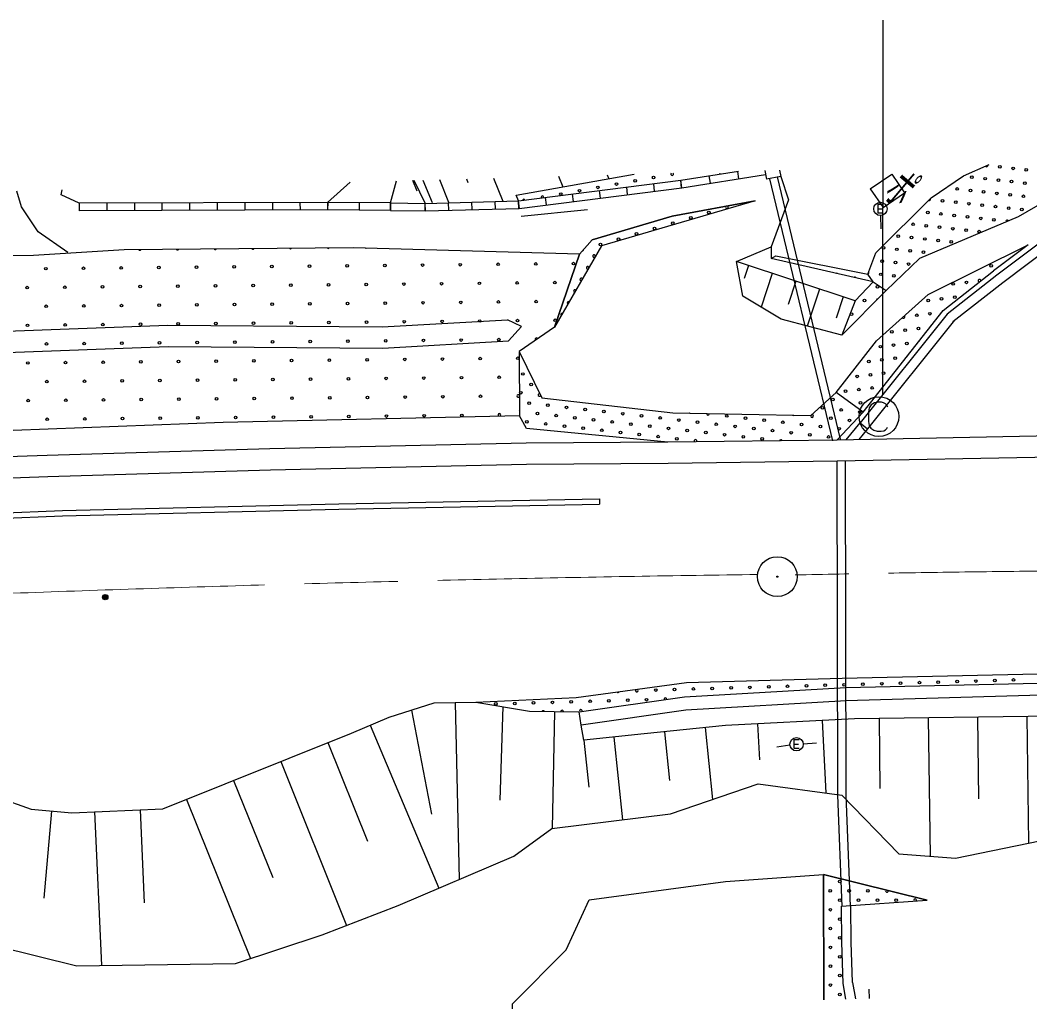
# Model space of a CAD drawing. Units: millimetres, scale not verified. Extents: x 40000 to 680000, y 20000 to 380000.
# Drawn here: x 342970 to 380855, y 287772 to 324893 of the extents above; entities that cross this region are included whole.
import ezdxf
from ezdxf.enums import TextEntityAlignment as Align

# ---------------------------------------------------------------- set-up
doc = ezdxf.new("R2010")
doc.units = ezdxf.units.MM
doc.header["$LTSCALE"] = 1000
doc.linetypes.add('CHAIN', pattern=[18.5, 12, -1.5, 3.5, -1.5])
doc.layers.add('M-BGD', color=7, linetype='Continuous', lineweight=25)
doc.layers.add('M-BMK', color=2, linetype='CHAIN', lineweight=13)
doc.styles.add('ＭＳ ゴシック', font='')
doc.styles.get('ＭＳ ゴシック').set_extended_font_data('MS Gothic')

# ---------------------------------------------------------------- blocks, each defined once
blk = doc.blocks.new('BUHIN1')
at = {"color": 7, "linetype": 'Continuous', "lineweight": 25}
for radius in [746, 22.5]:
    blk.add_circle((0, 0), radius, dxfattribs=at)
blk = doc.blocks.new('BUHIN126')
at = {"color": 7, "linetype": 'Continuous', "lineweight": 25}
blk.add_line((48, -85), (-33, 59), dxfattribs=at)
blk.add_lwpolyline([(-189, 5), (-94, -165), (172, -15), (76, 155)], dxfattribs=at)
blk.add_circle((0, 0), 249, dxfattribs=at)
blk = doc.blocks.new('BUHIN132')
at = {"color": 7, "linetype": 'Continuous', "lineweight": 25}
for radius in [100, 87.5, 75, 62.5, 50, 37.5, 25, 12.5]:
    blk.add_circle((0, 0), radius, dxfattribs=at)

msp = doc.modelspace()

# ---------------------------------------------------------------- linework, layer by layer
at = {"layer": 'M-BGD'}
for p, q in [((375345, 310851), (375354, 324893)), ((378372, 319045), (379329, 319480)), ((378372, 319045), (379329, 319480)), ((361576, 318319), (366004, 319111)), ((361576, 318319), (366004, 319111)), ((363164, 319033), (363330, 318633)), ((365000, 319083), (365059, 318942)), ((367755, 318881), (369920, 319219)), ((367795, 318604), (370942, 319096)), ((368868, 318772), (368824, 319048)), ((369937, 318939), (369893, 319215)), ((370917, 319247), (370970, 318926)), ((371512, 319024), (370970, 318926)), ((373755, 309165), (371387, 319010)), ((371464, 319262), (371512, 319024)), ((371512, 319024), (371795, 318142)), ((374869, 318558), (375674, 319107)), ((375674, 319107), (376153, 318405)), ((377158, 318225), (378372, 319045)), ((377158, 318225), (378372, 319045)), ((354506, 318047), (355352, 318817)), ((356871, 318032), (357089, 318865)), ((357693, 318881), (357850, 318485)), ((357735, 318883), (358169, 318012)), ((358083, 318892), (358425, 318052)), ((358706, 318909), (359041, 318062)), ((359719, 318937), (359772, 318804)), ((360731, 318965), (361076, 318095)), ((361672, 318105), (367755, 318881)), ((365763, 318345), (365728, 318622)), ((366777, 318474), (366742, 318752)), ((367791, 318603), (367755, 318881)), ((367799, 318604), (367755, 318881)), ((373463, 309094), (371095, 318940)), ((343021, 317883), (342839, 318471)), ((344510, 318336), (344541, 318518)), ((345181, 318020), (344510, 318336)), ((361672, 318105), (361576, 318319)), ((361693, 317825), (367795, 318604)), ((363735, 318086), (363700, 318364)), ((364749, 318215), (364714, 318493)), ((374869, 318558), (375348, 317855)), ((375348, 317855), (376153, 318405)), ((381871, 318353), (380421, 317505)), ((343645, 316944), (343021, 317883)), ((354506, 318047), (345181, 318020)), ((345181, 318020), (345182, 317740)), ((346217, 318023), (346218, 317743)), ((347253, 318026), (347254, 317746)), ((348289, 318029), (348290, 317749)), ((349325, 318032), (349326, 317752)), ((350361, 318035), (350362, 317755)), ((351397, 318038), (351398, 317758)), ((352433, 318041), (352434, 317761)), ((353469, 318044), (353470, 317764)), ((354505, 318047), (354506, 317767)), ((356871, 318032), (354506, 318047)), ((354508, 318047), (354506, 317767)), ((355690, 318039), (355688, 317759)), ((356867, 317752), (356871, 318032)), ((356871, 318032), (356870, 317752)), ((356871, 318032), (358169, 318012)), ((358165, 317732), (358169, 318012)), ((358169, 318012), (361672, 318105)), ((358177, 317732), (358169, 318012)), ((359052, 317756), (359045, 318036)), ((359928, 317779), (359920, 318059)), ((360804, 317802), (360796, 318082)), ((361679, 317825), (361672, 318105)), ((361707, 317827), (361672, 318105)), ((362721, 317957), (362686, 318234)), ((370554, 318110), (364782, 316426)), ((367438, 317529), (370554, 318110)), ((370554, 318110), (367438, 317529)), ((371795, 318142), (371145, 316383)), ((375080, 316163), (377158, 318225)), ((375080, 316163), (377158, 318225)), ((354506, 317767), (345182, 317740)), ((356870, 317752), (354506, 317767)), ((356867, 317752), (358171, 317732)), ((358171, 317732), (361693, 317825)), ((361774, 317539), (364262, 317788)), ((364431, 316644), (367438, 317529)), ((367438, 317529), (364431, 316644)), ((375254, 317557), (375266, 317057)), ((380421, 317505), (376712, 315943)), ((382871, 317761), (379620, 315320)), ((383061, 317454), (379839, 315034)), ((344763, 316172), (343645, 316944)), ((355480, 316350), (346877, 316264)), ((363957, 316113), (355480, 316350)), ((364782, 316426), (363014, 313365)), ((363957, 316113), (364431, 316644)), ((364431, 316644), (363957, 316113)), ((369854, 315826), (371145, 316383)), ((371145, 316383), (371153, 315944)), ((377042, 314595), (380793, 316456)), ((377042, 314595), (380793, 316456)), ((380793, 316456), (379496, 315477)), ((343464, 316059), (334940, 315977)), ((346877, 316264), (343464, 316059)), ((363014, 313365), (363957, 316113)), ((363957, 316113), (363014, 313365)), ((371153, 315944), (371322, 316049)), ((371322, 316049), (374778, 315359)), ((371322, 316049), (374778, 315359)), ((374778, 315359), (375080, 316163)), ((374778, 315359), (375080, 316163)), ((370091, 314530), (369854, 315826)), ((374298, 314355), (369854, 315826)), ((370299, 315679), (370137, 315192)), ((374975, 315068), (371153, 315944)), ((376712, 315943), (375466, 314744)), ((371187, 315385), (370769, 314121)), ((374975, 315068), (374778, 315359)), ((377608, 313993), (379496, 315477)), ((379620, 315320), (377750, 313850)), ((372076, 315091), (371789, 314223)), ((374298, 314355), (374975, 315068)), ((374975, 315068), (374298, 314355)), ((374975, 315068), (375466, 314744)), ((379839, 315034), (377972, 313567)), ((371530, 313661), (370091, 314530)), ((372965, 314796), (372504, 313406)), ((373853, 314502), (373589, 313702)), ((375466, 314744), (373797, 313068)), ((375104, 312857), (377042, 314595)), ((375104, 312857), (377042, 314595)), ((374298, 314355), (373797, 313068)), ((377750, 313850), (374486, 309780)), ((374607, 310178), (377608, 313993)), ((339373, 313107), (348513, 313437)), ((348513, 313437), (356556, 313380)), ((356556, 313380), (361250, 313647)), ((361777, 313397), (361250, 313647)), ((361296, 312848), (361777, 313397)), ((363014, 313365), (361696, 312448)), ((373797, 313068), (371530, 313661)), ((378031, 313625), (374767, 309555)), ((339397, 312307), (348524, 312637)), ((348524, 312637), (356576, 312579)), ((356576, 312579), (361296, 312848)), ((373592, 310917), (375104, 312857)), ((373592, 310917), (375104, 312857)), ((361696, 312448), (362547, 310711)), ((361696, 312448), (361702, 310040)), ((361696, 312448), (362547, 310711)), ((362547, 310711), (367462, 310156)), ((362547, 310711), (367462, 310156)), ((372639, 310052), (373592, 310917)), ((372639, 310052), (373592, 310917)), ((374607, 310178), (373592, 310917)), ((361702, 310040), (350587, 309791)), ((361966, 309564), (361702, 310040)), ((367462, 310156), (372639, 310052)), ((367462, 310156), (372639, 310052)), ((373609, 309129), (374607, 310178)), ((350587, 309791), (342712, 309490)), ((367271, 309044), (361966, 309564)), ((373970, 309137), (374486, 309780)), ((374767, 309555), (374439, 309146)), ((374486, 309780), (374767, 309555)), ((390140, 309455), (373609, 309129)), ((352342, 308793), (343982, 308549)), ((361956, 309007), (352342, 308793)), ((367271, 309044), (361956, 309007)), ((373609, 309129), (367271, 309044)), ((343982, 308549), (334681, 308218)), ((390156, 308654), (373624, 308329)), ((361968, 308207), (352362, 307993)), ((367282, 308244), (361968, 308207)), ((373624, 308329), (367282, 308244)), ((373655, 295794), (373623, 308333)), ((373923, 308334), (373955, 295800)), ((342975, 307712), (334713, 307419)), ((344008, 307749), (342975, 307712)), ((352362, 307993), (344008, 307749)), ((354921, 306735), (364708, 306915)), ((364708, 306915), (364712, 306715)), ((344552, 306478), (354921, 306735)), ((344558, 306278), (354926, 306535)), ((354926, 306535), (364712, 306715)), ((333645, 306044), (344552, 306478)), ((333653, 305844), (344558, 306278)), ((373810, 300188), (392205, 300606)), ((373810, 300188), (392205, 300606)), ((367974, 300024), (373810, 300188)), ((367974, 300024), (373810, 300188)), ((373946, 299840), (393733, 300274)), ((363838, 299456), (367974, 300024)), ((363838, 299456), (367974, 300024)), ((367900, 299484), (373946, 299840)), ((393775, 299901), (373967, 299340)), ((360069, 299292), (363838, 299456)), ((360069, 299292), (363838, 299456)), ((363948, 298917), (367900, 299484)), ((373967, 299340), (367951, 298986)), ((356811, 298720), (358502, 299255)), ((357657, 298988), (358399, 295075)), ((358502, 299255), (360069, 299292)), ((359286, 299273), (359443, 292629)), ((360069, 299292), (362084, 298953)), ((361077, 299122), (360965, 295606)), ((362084, 298953), (363948, 298917)), ((363016, 298935), (362932, 294541)), ((367951, 298986), (364019, 298422)), ((355396, 298126), (356811, 298720)), ((364019, 298422), (363948, 298917)), ((374273, 298662), (369431, 298411)), ((373063, 298599), (373204, 295878)), ((383512, 298790), (374273, 298662)), ((375197, 298675), (375233, 296046)), ((377045, 298700), (377116, 293501)), ((378892, 298726), (378935, 295658)), ((380740, 298752), (380806, 293989)), ((356104, 298423), (358674, 292300)), ((364124, 297859), (364019, 298422)), ((369431, 298411), (366378, 298095)), ((367141, 298174), (367331, 296341)), ((368668, 298332), (368947, 295633)), ((370642, 298474), (370712, 297116)), ((348323, 295281), (355396, 298126)), ((366378, 298095), (364124, 297859)), ((364124, 297859), (364308, 296094)), ((365251, 297977), (365577, 294868)), ((354512, 297771), (356004, 294061)), ((371856, 297671), (371361, 297600)), ((372353, 297725), (372851, 297763)), ((352744, 297059), (355219, 290905)), ((350976, 296348), (352444, 292697)), ((341451, 295952), (343380, 295265)), ((367366, 295088), (370660, 296224)), ((370660, 296224), (373805, 295797)), ((349207, 295637), (351610, 289663)), ((373811, 291619), (373655, 295794)), ((373805, 295797), (375939, 293588)), ((373955, 295800), (374110, 291631)), ((343380, 295265), (344911, 295128)), ((344145, 295196), (343852, 291924)), ((344911, 295128), (348323, 295281)), ((345764, 295166), (346024, 289405)), ((347470, 295243), (347627, 291755)), ((362917, 294540), (367366, 295088)), ((361488, 293507), (362917, 294540)), ((378068, 293430), (383716, 294582)), ((357150, 291646), (361488, 293507)), ((375939, 293588), (378068, 293430)), ((364314, 291870), (369438, 292549)), ((369438, 292549), (373119, 292812)), ((373123, 288113), (373119, 292812)), ((373119, 292812), (377007, 291853)), ((373119, 292812), (373123, 288113)), ((377007, 291853), (373119, 292812)), ((363459, 289987), (364314, 291870)), ((373786, 291622), (377007, 291853)), ((354305, 290554), (357150, 291646)), ((373805, 290274), (373786, 291622)), ((374155, 290280), (374136, 291628)), ((338859, 290914), (345094, 289391)), ((351048, 289477), (354305, 290554)), ((373852, 288720), (373805, 290274)), ((374201, 288756), (374155, 290280)), ((361448, 287954), (363459, 289987)), ((345094, 289391), (351048, 289477)), ((373956, 288138), (373852, 288720)), ((374201, 288756), (374309, 288148)), ((374816, 288506), (374825, 288163)), ((361445, 287772), (361448, 287954))]:
    msp.add_line(p, q, dxfattribs=at)
msp.add_lwpolyline([(375524, 310365), (375494, 310436), (375442, 310489), (375371, 310530), (375284, 310553), (375138, 310553), (375022, 310530), (374902, 310448), (374831, 310343), (374801, 310193), (374801, 309825), (374831, 309668), (374887, 309574), (374996, 309495), (375131, 309465), (375273, 309465), (375382, 309476), (375438, 309510), (375491, 309559), (375513, 309611)], dxfattribs=at)
for centre, radius in [((379730, 319384), 49.8), ((380227, 319329), 49.8), ((366739, 318989), 49.8), ((378681, 318997), 49.8), ((380724, 319274), 49.8), ((364651, 318615), 49.8), ((365347, 318740), 49.8), ((366043, 318864), 49.8), ((379178, 318942), 49.8), ((379675, 318887), 49.8), ((380172, 318832), 49.8), ((380669, 318777), 49.8), ((363259, 318366), 49.8), ((363955, 318491), 49.8), ((378129, 318555), 49.8), ((378626, 318500), 49.8), ((379123, 318445), 49.8), ((379620, 318390), 49.8), ((380117, 318335), 49.8), ((380614, 318280), 49.8), ((377577, 318113), 49.8), ((378074, 318058), 49.8), ((378571, 318003), 49.8), ((379068, 317948), 49.8), ((379565, 317893), 49.8), ((380062, 317838), 49.8), ((368133, 317473), 49.8), ((368811, 317673), 49.8), ((377025, 317670), 49.8), ((377522, 317616), 49.8), ((378019, 317561), 49.8), ((378516, 317506), 49.8), ((379013, 317451), 49.8), ((380559, 317783), 49.8), ((366776, 317074), 49.8), ((367454, 317273), 49.8), ((376473, 317228), 49.8), ((376970, 317173), 49.8), ((377467, 317119), 49.8), ((377964, 317064), 49.8), ((379510, 317396), 49.8), ((365419, 316674), 49.8), ((366098, 316874), 49.8), ((375921, 316786), 49.8), ((376418, 316731), 49.8), ((376915, 316677), 49.8), ((378461, 317009), 49.8), ((378958, 316954), 49.8), ((364741, 316474), 49.8), ((375369, 316344), 49.8), ((377412, 316622), 49.8), ((377909, 316567), 49.8), ((375866, 316289), 49.8), ((376363, 316234), 49.8), ((376860, 316180), 49.8), ((343930, 315563), 49.8), ((345344, 315577), 49.8), ((346758, 315590), 49.8), ((348172, 315604), 49.8), ((349586, 315618), 49.8), ((351000, 315631), 49.8), ((352415, 315645), 49.8), ((353829, 315658), 49.8), ((355243, 315672), 49.8), ((356657, 315685), 49.8), ((358071, 315699), 49.8), ((359485, 315712), 49.8), ((360900, 315726), 49.8), ((362314, 315740), 49.8), ((363728, 315753), 49.8), ((375315, 315847), 49.8), ((375812, 315792), 49.8), ((376308, 315737), 49.8), ((379405, 315668), 49.8), ((375260, 315350), 49.8), ((375757, 315295), 49.8), ((343229, 314850), 49.8), ((344644, 314863), 49.8), ((346058, 314877), 49.8), ((347472, 314890), 49.8), ((348886, 314904), 49.8), ((350300, 314917), 49.8), ((351714, 314931), 49.8), ((353128, 314944), 49.8), ((354543, 314958), 49.8), ((355957, 314971), 49.8), ((357371, 314985), 49.8), ((358785, 314999), 49.8), ((360199, 315012), 49.8), ((361613, 315026), 49.8), ((363028, 315039), 49.8), ((375138, 314877), 49.8), ((377978, 314988), 49.8), ((378474, 315049), 49.8), ((377543, 314430), 49.8), ((378039, 314491), 49.8), ((343943, 314149), 49.8), ((345357, 314163), 49.8), ((346772, 314176), 49.8), ((348186, 314190), 49.8), ((349600, 314203), 49.8), ((351014, 314217), 49.8), ((352428, 314231), 49.8), ((353842, 314244), 49.8), ((355256, 314258), 49.8), ((356671, 314271), 49.8), ((358085, 314285), 49.8), ((359499, 314298), 49.8), ((360913, 314312), 49.8), ((362327, 314325), 49.8), ((374651, 314364), 49.8), ((377047, 314368), 49.8), ((374164, 313851), 49.8), ((376612, 313811), 49.8), ((377108, 313872), 49.8), ((343243, 313435), 49.8), ((344657, 313449), 49.8), ((346071, 313462), 49.8), ((347485, 313476), 49.8), ((348900, 313490), 49.8), ((350314, 313503), 49.8), ((351728, 313517), 49.8), ((353142, 313530), 49.8), ((354556, 313544), 49.8), ((355970, 313557), 49.8), ((357384, 313571), 49.8), ((358799, 313584), 49.8), ((360213, 313598), 49.8), ((361627, 313612), 49.8), ((363041, 313625), 49.8), ((376674, 313314), 49.8), ((360927, 312898), 49.8), ((375681, 313191), 49.8), ((376177, 313253), 49.8), ((343957, 312735), 49.8), ((345371, 312749), 49.8), ((346785, 312762), 49.8), ((348199, 312776), 49.8), ((349613, 312789), 49.8), ((351028, 312803), 49.8), ((352442, 312816), 49.8), ((353856, 312830), 49.8), ((355270, 312843), 49.8), ((356684, 312857), 49.8), ((358098, 312871), 49.8), ((359512, 312884), 49.8), ((375247, 312634), 49.8), ((375743, 312695), 49.8), ((376239, 312757), 49.8), ((354570, 312130), 49.8), ((355984, 312143), 49.8), ((357398, 312157), 49.8), ((358812, 312170), 49.8), ((360226, 312184), 49.8), ((361640, 312197), 49.8), ((375308, 312137), 49.8), ((375804, 312199), 49.8), ((343257, 312021), 49.8), ((344671, 312035), 49.8), ((346085, 312048), 49.8), ((347499, 312062), 49.8), ((348913, 312075), 49.8), ((350327, 312089), 49.8), ((351741, 312103), 49.8), ((353156, 312116), 49.8), ((374812, 312076), 49.8), ((349627, 311375), 49.8), ((351041, 311389), 49.8), ((352455, 311402), 49.8), ((353869, 311416), 49.8), ((355284, 311429), 49.8), ((356698, 311443), 49.8), ((358112, 311456), 49.8), ((359526, 311470), 49.8), ((360940, 311484), 49.8), ((361832, 311608), 49.8), ((374377, 311518), 49.8), ((374873, 311580), 49.8), ((375370, 311641), 49.8), ((343970, 311321), 49.8), ((345385, 311334), 49.8), ((346799, 311348), 49.8), ((348213, 311362), 49.8), ((362144, 311217), 49.8), ((374439, 311022), 49.8), ((374935, 311083), 49.8), ((344684, 310621), 49.8), ((346098, 310634), 49.8), ((347513, 310648), 49.8), ((348927, 310661), 49.8), ((350341, 310675), 49.8), ((351755, 310688), 49.8), ((353169, 310702), 49.8), ((354583, 310715), 49.8), ((355997, 310729), 49.8), ((357412, 310743), 49.8), ((358826, 310756), 49.8), ((360240, 310770), 49.8), ((361753, 310905), 49.8), ((373466, 310649), 49.8), ((373943, 310960), 49.8), ((375194, 310009), 746), ((343270, 310607), 49.8), ((362065, 310514), 49.8), ((362767, 310435), 49.8), ((363470, 310355), 49.8), ((364173, 310276), 49.8), ((373075, 310337), 49.8), ((373777, 310258), 49.8), ((374500, 310526), 49.8), ((343984, 309907), 49.8), ((345398, 309920), 49.8), ((346812, 309934), 49.8), ((348226, 309947), 49.8), ((349641, 309961), 49.8), ((351055, 309975), 49.8), ((352469, 309988), 49.8), ((353883, 310002), 49.8), ((355297, 310015), 49.8), ((356711, 310029), 49.8), ((358125, 310042), 49.8), ((359540, 310056), 49.8), ((362376, 310123), 49.8), ((363079, 310044), 49.8), ((363782, 309964), 49.8), ((364484, 309885), 49.8), ((364875, 310197), 49.8), ((365578, 310117), 49.8), ((366280, 310038), 49.8), ((366983, 309958), 49.8), ((367686, 309879), 49.8), ((369482, 310032), 49.8), ((370185, 309952), 49.8), ((370887, 309873), 49.8), ((373386, 309946), 49.8), ((374089, 309867), 49.8), ((374480, 310179), 49.8), ((361985, 309811), 49.8), ((362688, 309732), 49.8), ((363391, 309653), 49.8), ((364093, 309573), 49.8), ((364796, 309494), 49.8), ((365187, 309806), 49.8), ((365889, 309726), 49.8), ((366592, 309647), 49.8), ((367295, 309567), 49.8), ((367997, 309488), 49.8), ((368388, 309800), 49.8), ((369091, 309720), 49.8), ((369794, 309641), 49.8), ((370496, 309561), 49.8), ((371199, 309482), 49.8), ((371590, 309794), 49.8), ((372293, 309714), 49.8), ((372995, 309635), 49.8), ((373698, 309555), 49.8), ((365498, 309415), 49.8), ((366201, 309335), 49.8), ((366904, 309256), 49.8), ((367606, 309176), 49.8), ((368700, 309409), 49.8), ((369403, 309329), 49.8), ((370105, 309250), 49.8), ((370808, 309170), 49.8), ((371902, 309403), 49.8), ((372604, 309323), 49.8), ((373307, 309244), 49.8), ((376713, 300020), 49.8), ((377420, 300040), 49.8), ((378127, 300060), 49.8), ((378834, 300080), 49.8), ((379540, 300099), 49.8), ((380247, 300119), 49.8), ((366818, 299742), 49.8), ((367524, 299762), 49.8), ((368231, 299782), 49.8), ((368938, 299801), 49.8), ((369645, 299821), 49.8), ((370352, 299841), 49.8), ((371059, 299861), 49.8), ((371765, 299881), 49.8), ((372472, 299901), 49.8), ((373179, 299921), 49.8), ((373886, 299940), 49.8), ((374593, 299960), 49.8), ((375299, 299980), 49.8), ((376006, 300000), 49.8), ((362233, 299259), 49.8), ((362940, 299279), 49.8), ((363647, 299299), 49.8), ((364354, 299319), 49.8), ((365060, 299339), 49.8), ((365767, 299359), 49.8), ((366474, 299378), 49.8), ((360819, 299220), 49.8), ((361526, 299239), 49.8), ((373722, 292555), 49.8), ((373369, 292201), 49.8), ((374076, 292202), 49.8), ((374783, 292203), 49.8), ((373723, 291848), 49.8), ((374430, 291849), 49.8), ((375137, 291849), 49.8), ((375844, 291850), 49.8), ((373370, 291494), 49.8), ((373723, 291141), 49.8), ((373370, 290787), 49.8), ((373724, 290434), 49.8), ((373371, 290080), 49.8), ((373725, 289727), 49.8), ((373371, 289373), 49.8), ((373725, 289020), 49.8), ((373372, 288666), 49.8), ((373726, 288313), 49.8)]:
    msp.add_circle(centre, radius, dxfattribs=at)
for centre, start, end in [((379233, 319439), 207.2425, 21.621), ((367435, 319113), 132.4999, 50.6659), ((369237, 319076), 55.3813, 142.3972), ((369933, 319201), 159.1964, 164.3737), ((362563, 318242), 340.1079, 214.4284), ((361866, 318117), 22.0847, 172.4515), ((369489, 317872), 139.6268, 61.5054), ((370168, 318072), 232.6016, 328.5307), ((377080, 318167), 241.293, 28.267), ((380007, 317341), 11.5229, 214.1565), ((347458, 316304), 224.7221, 316.4287), ((348872, 316318), 223.6922, 317.4586), ((350287, 316331), 222.6793, 318.4714), ((351701, 316345), 221.6824, 319.4683), ((353115, 316359), 220.7004, 320.4503), ((354529, 316372), 219.7324, 321.4183), ((355943, 316386), 254.8289, 281.9682), ((364063, 316275), 263.2158, 13.2242), ((364502, 316035), 349.1498, 310.8462), ((363823, 315836), 297.4733, 24.6616), ((364262, 315596), 15.7492, 284.2468), ((379901, 315730), 94.5789, 159.4979), ((373599, 315340), 45.9611, 108.2158), ((374292, 315201), 14.035, 140.1418), ((374763, 315405), 289.0396, 32.2736), ((364023, 315157), 33.1968, 266.7993), ((374986, 315063), 131.3686, 164.2052), ((378970, 315111), 350.0346, 266.3138), ((363784, 314718), 48.2259, 251.7701), ((363544, 314279), 62.4544, 237.5416), ((375151, 314377), 91.3569, 178.9), ((363305, 313840), 76.8402, 223.1558), ((376116, 313749), 208.3864, 55.3843), ((377604, 313934), 94.5695, 189.0333), ((363066, 313401), 202.5121, 207.5445), ((363066, 313401), 92.4515, 119.6229), ((377170, 313376), 100.0517, 183.5511), ((362341, 312911), 20.9324, 228.6751), ((376735, 312818), 106.2003, 177.4025), ((376301, 312260), 113.458, 170.1448), ((375866, 311703), 123.09, 160.5128), ((361654, 310783), 21.4851, 338.8385), ((362456, 310826), 76.7357, 335.4805), ((360954, 310069), 294.0878, 248.4798), ((361674, 310203), 304.8949, 55.4287), ((368077, 310191), 249.7813, 287.9127), ((368779, 310111), 157.362, 20.332), ((371981, 310105), 232.8179, 304.876), ((372684, 310026), 139.7305, 124.7271), ((368309, 309097), 309.5931, 231.9455), ((371511, 309091), 12.5958, 168.9428), ((365404, 299702), 225.635, 330.0104), ((366111, 299722), 120.147, 75.4984), ((367181, 299398), 347.3285, 208.9747), ((362596, 298916), 32.4602, 145.3385), ((363303, 298936), 352.0434, 185.7553), ((364010, 298956), 332.5885, 223.7148), ((375490, 292203), 138.4729, 13.8141), ((376551, 291850), 326.727, 221.4429)]:
    msp.add_arc(centre, 49.8, start, end, dxfattribs=at)
at = {"layer": 'M-BMK'}
for centre, radius, start, end in [((389102, -489852), 794098, 87.44177, 91.23001), ((385987, -858039), 1162220, 90.75687, 94.39285)]:
    msp.add_arc(centre, radius, start, end, dxfattribs=at)

# ---------------------------------------------------------------- block references
at = {"layer": 'M-BGD', "rotation": 240.57226}
for name, p in [('BUHIN126', (375248, 317807)), ('BUHIN1', (371381, 304000)), ('BUHIN132', (346160, 303230)), ('BUHIN126', (372103, 297706))]:
    msp.add_blockref(name, p, dxfattribs=at)

# ---------------------------------------------------------------- texts
at = {"layer": 'M-BGD', "style": 'ＭＳ ゴシック', "width": 0.45}
msp.add_text('ポ', height=1320, rotation=319.9, dxfattribs=at).set_placement((375056, 318016), align=Align.BOTTOM_LEFT)

doc.saveas('drawing.dxf')
